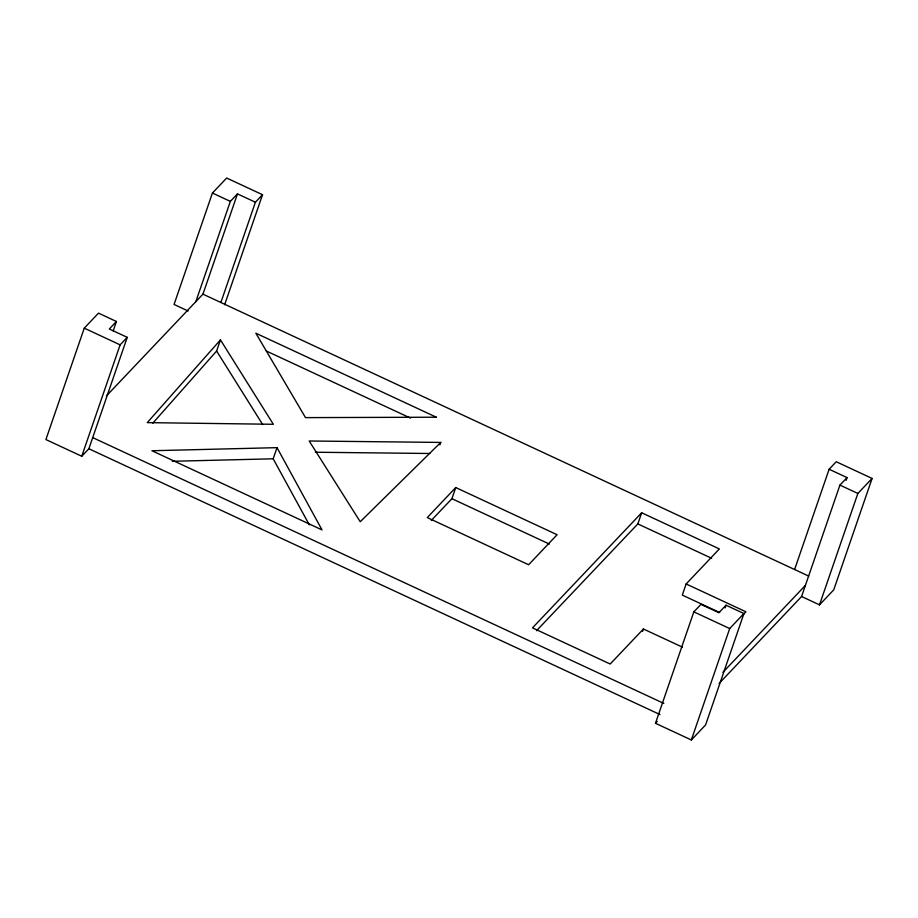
<?xml version="1.0" encoding="UTF-8"?>
<svg xmlns="http://www.w3.org/2000/svg" width="918" height="918" viewBox="0 0 918 918"><rect width="100%" height="100%" fill="white"/><g stroke="black" fill="none" stroke-linecap="round" stroke-linejoin="round"><path stroke-width="1.38" d="M84.261 328.151L45.9 439.561L81.759 456.257L88.874 448.753L127.235 337.342L109.311 328.988L116.425 321.484L98.501 313.141L84.261 328.151L120.12 344.847L127.235 337.342M113.166 330.973L116.425 321.484M81.759 456.257L120.12 344.847M224.623 304.787L262.525 194.719L226.666 178.035L212.425 193.044L174.064 304.455L188.144 311.007M195.832 301.655L230.349 201.386L237.475 193.882L255.399 202.224L262.525 194.719M106.454 395.876L202.947 294.15L237.475 193.882M220.871 302.492L255.399 202.224M152.813 423.152L216.614 351.032L220.446 339.889L273.334 424.288L147.27 422.624L220.446 339.889M309.32 524.844L273.185 458.793L277.018 447.651L151.929 450.738L322.011 529.904L277.018 447.651M439.906 444.909L440.755 442.43L309.194 440.984L360.223 521.734L440.755 442.43M431.288 520.437L451.92 498.692L455.753 487.55L557.1 534.724L528.619 564.754L427.272 517.58L455.753 487.55M536.525 630.712L637.838 523.914L641.671 512.772L719.368 548.93L686.136 583.963L682.303 595.105L719.678 612.501M642.566 631.469L643.415 629.002L682.395 647.133M655.475 723.281L693.836 611.87L700.962 604.365L718.886 612.708L726.012 605.203L743.936 613.545L705.575 724.956L691.334 739.965L655.475 723.281L657.254 721.399M725.071 607.911L726.012 605.203M691.334 739.965L729.695 628.555L743.936 613.545M794.598 569.516L829.126 469.247L836.241 461.743L872.1 478.439L833.739 589.849L819.499 604.859L801.575 596.516L719.069 683.485M801.575 596.516L839.936 485.106L847.05 477.601L829.126 469.247M846.121 480.309L847.05 477.601M819.499 604.859L857.86 493.448L872.1 478.439M641.671 512.772L532.497 627.866L610.195 664.024L643.415 629.002M742.983 614.842L745.898 611.778L686.136 583.963M722.914 672.343L805.407 585.374M172.251 461.284L273.185 458.793M315.367 452.23L429.773 453.492M212.425 193.044L230.349 201.386M839.936 485.106L857.86 493.448M202.947 294.15L808.689 576.079M266.3 350.997L410.438 418.08M637.838 523.914L711.645 558.27M451.92 498.692L549.366 544.053M693.836 611.87L729.695 628.555M92.718 437.611L663.84 703.418M88.874 448.753L660.008 714.56M216.614 351.032L262.697 424.586M436.337 417.208L305.499 417.621L255.858 333.211L436.337 417.208"/></g></svg>
